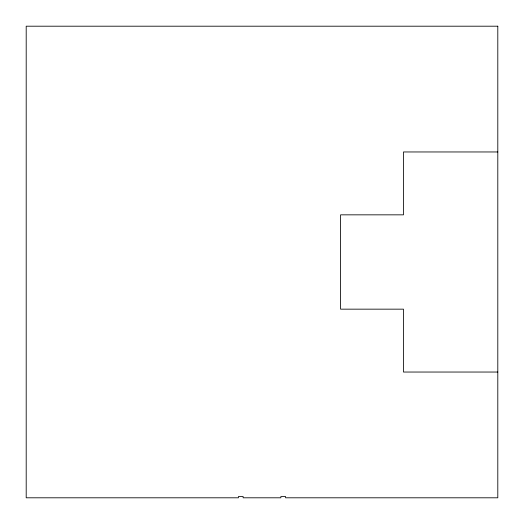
<?xml version="1.0" encoding="UTF-8"?>
<svg xmlns="http://www.w3.org/2000/svg" width="524" height="524" viewBox="0 0 524 524"><rect width="100%" height="100%" fill="white"/><g stroke="black" fill="none" stroke-linecap="round" stroke-linejoin="round"><path stroke-width="0.79" d="M497.8 151.96L403.48 151.96L403.48 214.84L340.6 214.84L340.6 309.16L403.48 309.16L403.48 372.04L497.8 372.04M497.8 26.2L26.2 26.2L26.2 497.8L238.42 497.8L238.42 496.542L243.136 496.542L243.136 497.8L280.864 497.8L280.864 496.542L285.58 496.542L285.58 497.8L497.8 497.8L497.8 26.2"/></g></svg>
